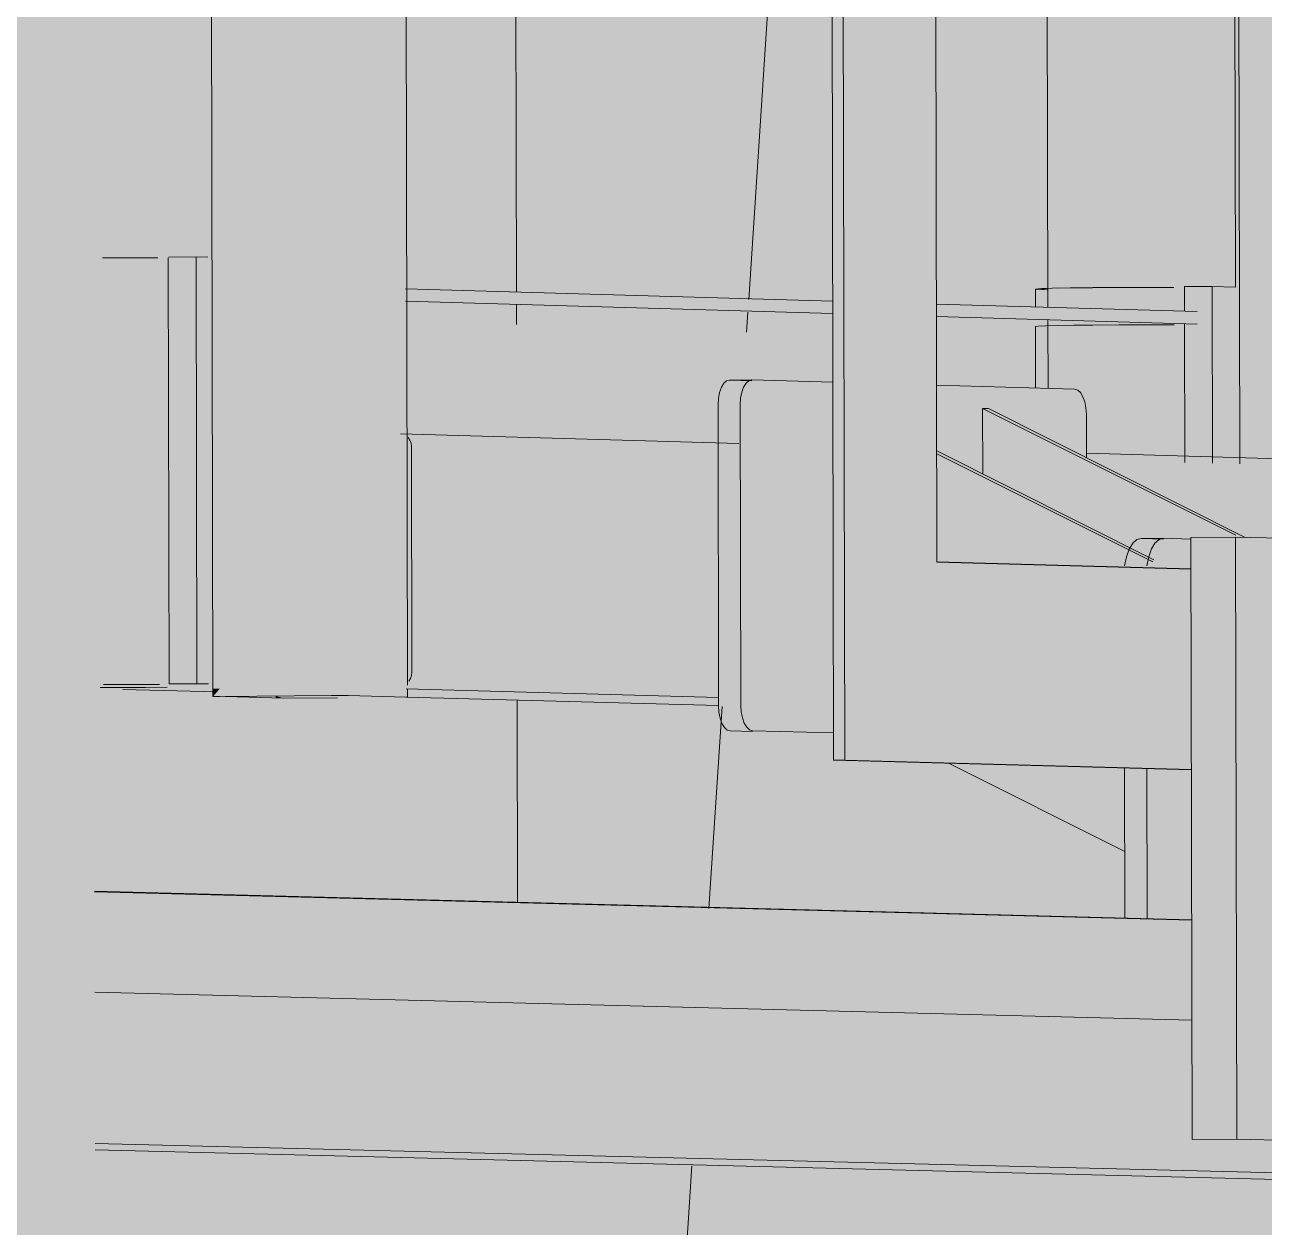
# Model space of a CAD drawing. Header units: inches. Extents: x 30764 to 30770, y -4780 to 4478.
# Drawn here: x 30764.260404 to 30764.263993, y -164.999845 to -164.996362 of the extents above; entities that cross this region are included whole.
import ezdxf

# ---------------------------------------------------------------- set-up
doc = ezdxf.new("R2010")
doc.units = ezdxf.units.IN
doc.header["$MEASUREMENT"] = 0
for name, color, linetype, lineweight in [('A-GLAZ-CURT', 52, 'Continuous', 9), ('Q-SPCQ', 91, 'Continuous', 9), ('S-COLS', 52, 'Continuous', 9)]:
    doc.layers.add(name, color=color, linetype=linetype, lineweight=lineweight)

msp = doc.modelspace()

# ---------------------------------------------------------------- hatches: boundary and pattern name
at = {"layer": 'A-GLAZ-CURT', "transparency": 33554458}
msp.add_hatch(color=256, dxfattribs=at).paths.add_polyline_path([(30764.27199175588, -165.0938029558468), (30764.2717085324, -164.9648812346019), (30764.23210486245, -164.965837309317), (30764.23223895587, -165.092328844513), (30764.27170475472, -165.0937923132857)], flags=0)
at = {"layer": 'A-GLAZ-CURT', "lineweight": 5, "transparency": 33554458}
h = msp.add_hatch(color=256, dxfattribs=at)
h.paths.add_polyline_path([(30764.26044422495, -165.0555962714547), (30764.27057487222, -165.0549590830998), (30764.27053039749, -165.034333560152), (30764.26040434683, -165.0342354371678), (30764.26044301877, -165.0549501730063)], flags=0)
h.paths.add_polyline_path([(30764.27052109586, -165.030019849554), (30764.27044143351, -164.9930758143299), (30764.2603277441, -164.9932030055632), (30764.26039633352, -165.0299430916502), (30764.26925557493, -165.03001025538)], flags=0)
h.paths.add_polyline_path([(30764.25953370534, -164.9917271069622), (30764.26231913818, -164.9916919751), (30764.26231821723, -164.9912132990244), (30764.25953256213, -164.991107214275), (30764.259533431, -164.9915783495439)], flags=0)
h = msp.add_hatch(color=256, dxfattribs=at)
h.paths.add_polyline_path([(30764.27242505691, -165.0559087601736), (30764.2723774106, -165.0343404498876), (30764.25983577545, -165.0342295320989), (30764.25987545247, -165.0556692687173), (30764.2722221228, -165.0559048874629)], flags=0)
h.paths.add_polyline_path([(30764.27236787434, -165.030023617113), (30764.27228614543, -164.9930269586686), (30764.25975977435, -164.9931618806259), (30764.25982783418, -165.0299384140555), (30764.27222251362, -165.0300226294624)], flags=0)
at = {"layer": 'Q-SPCQ', "lineweight": 5, "transparency": 33554496}
h = msp.add_hatch(color=256, dxfattribs=at)
h.paths.add_polyline_path([(30764.26623140061, -164.9990186533284), (30764.26605107518, -164.9987676671118), (30764.26587106754, -164.9990092455853), (30764.26622946746, -164.9990186028568)], flags=0)
h.paths.add_polyline_path([(30764.26404620647, -164.9989616012643), (30764.26404400827, -164.9985258959957), (30764.26277840428, -164.9984919936674), (30764.26276826073, -164.9932544924473), (30764.26596966933, -164.9933663306607), (30764.26597871208, -164.9978245873256), (30764.26687161816, -164.9978095755363), (30764.26875025611, -164.9977940110379), (30764.26873642022, -164.9931722949641), (30764.26059572442, -164.9932719831621), (30764.26060622151, -164.9988717885376), (30764.26404400547, -164.9989615437999)], flags=0)
h.paths.add_polyline_path([(30764.26404420087, -164.9979450562036), (30764.26404401258, -164.9978496147548), (30764.26571312552, -164.9978217458415), (30764.26570527404, -164.9939362648479), (30764.26303739912, -164.9938454796777), (30764.26304531649, -164.9979173943174), (30764.26404401196, -164.9979450509722)], flags=0)
at = {"layer": 'Q-SPCQ', "lineweight": 5}
h = msp.add_hatch(color=256, dxfattribs=at)
h.paths.add_polyline_path([(30764.26390481706, -164.9976162575918), (30764.26387338995, -164.9938755584143), (30764.26350727533, -164.9938631251407), (30764.26351377864, -164.9971848186146), (30764.26387992432, -164.9971953537774), (30764.26387619956, -164.9972326765854), (30764.26351387368, -164.9972333676238), (30764.26351460183, -164.997605283061), (30764.26390332989, -164.9976162155912)], flags=0)
h.paths.add_polyline_path([(30764.26390228267, -164.993294302621), (30764.26387210769, -164.9932241069602), (30764.26350608502, -164.9932551463443), (30764.26353111885, -164.9932813544665), (30764.26390073405, -164.9932942479162)], flags=0)
h = msp.add_hatch(color=256, dxfattribs=at)
h.paths.add_polyline_path([(30764.26376232996, -164.9971231871789), (30764.26376233136, -164.9971208509911), (30764.26389171136, -164.9971126556806), (30764.26386407378, -164.9938752512848), (30764.26374852638, -164.9938713340555), (30764.26376002029, -164.9971231726219)], flags=0)
h.paths.add_polyline_path([(30764.26388419313, -164.9932936720362), (30764.26386140037, -164.9932242320458), (30764.26374731577, -164.9932551668188), (30764.26376830738, -164.9932896404374), (30764.26387969921, -164.9932935163805)], flags=0)
h = msp.add_hatch(color=256, dxfattribs=at)
h.paths.add_polyline_path([(30764.26426433659, -164.9976263362441), (30764.26425693851, -164.9938885621938), (30764.26393503582, -164.9938776414135), (30764.26397416553, -164.9976181900119), (30764.26408038317, -164.9976211719548)], flags=0)
h.paths.add_polyline_path([(30764.26425578665, -164.9933066034635), (30764.26425561521, -164.9932199860905), (30764.26393380945, -164.9932551398437), (30764.26393388873, -164.9932953895651)], flags=0)
for points in [[(30764.26096879911, -164.998277120136), (30764.26093150705, -164.9932552926086), (30764.26059657308, -164.9932722265511), (30764.26060594926, -164.9982740010796), (30764.26096530323, -164.9982765415623)], [(30764.26081407134, -164.997037943233), (30764.26078085737, -164.9932569209761), (30764.26077168222, -164.9932722485337), (30764.26080761339, -164.9970379022691)], [(30764.26081990457, -164.9970379801291), (30764.2608209783, -164.9970356152505), (30764.26095096628, -164.9970348957551), (30764.26092052457, -164.9932554208141), (30764.26080698959, -164.9932722478619), (30764.2608197007, -164.9970379788396)], [(30764.26096879134, -164.998307546706), (30764.26129170523, -164.9982850369459), (30764.26128217079, -164.9932515198041), (30764.26095929999, -164.993272217759), (30764.26096874893, -164.9982850476496)], [(30764.26115344717, -164.9983125321161), (30764.26147628749, -164.9982850568393), (30764.26146672271, -164.9932495626101), (30764.26114391984, -164.9932722334555), (30764.2611510458, -164.9970421229932), (30764.26120262833, -164.9970436110085), (30764.2612049648, -164.9982787252815), (30764.26115339526, -164.998285067537)], [(30764.26134082825, -164.9983050485891), (30764.26130056693, -164.9932513228491), (30764.26128220998, -164.9932722093108), (30764.26131949899, -164.9983048065283), (30764.2613353835, -164.9983049403635)], [(30764.26150862879, -164.9983095821991), (30764.26149901211, -164.9932492164545), (30764.26133128802, -164.9932722098936), (30764.26134082825, -164.9983050485891)], [(30764.26274605752, -164.9984922593425), (30764.26277840428, -164.9984919936674), (30764.26276826073, -164.9932544924473), (30764.26273595252, -164.9932721694089), (30764.26274605703, -164.9984919947489)], [(30764.2609687748, -164.9982752337945), (30764.26094603533, -164.9970896066461), (30764.26092463635, -164.9970389797755), (30764.26060362612, -164.9970379555868), (30764.26063199442, -164.9982732873358), (30764.26094602835, -164.9982747810819)], [(30764.26082212425, -164.9982712351422), (30764.26090284688, -164.9982705630128), (30764.26090051998, -164.9970348693395), (30764.26081980419, -164.997037656729), (30764.26082060555, -164.9974637490107)], [(30764.26096873754, -164.9982723455521), (30764.26094600225, -164.9970361869352), (30764.26090051998, -164.9970348693395), (30764.26090284688, -164.9982705630128), (30764.26094599475, -164.998271730291)], [(30764.26060389436, -164.9971522189533), (30764.26095498424, -164.9971491077571), (30764.26095491575, -164.9971127751133), (30764.26060384655, -164.9971267250248)], [(30764.26394241627, -164.9976173027208), (30764.26392021292, -164.9971223482197), (30764.26384268643, -164.9971201023193), (30764.26384365905, -164.9976145178516), (30764.26392020978, -164.9976166765164)], [(30764.26349795557, -164.9976048136512), (30764.26349722584, -164.9972319920981), (30764.2633485174, -164.9972598953958), (30764.26336529725, -164.9972746143263), (30764.2633955114, -164.9974162890535), (30764.26345217262, -164.9974334031506), (30764.26347863196, -164.9975654520684), (30764.26348019217, -164.9976043150965)], [(30764.26367348777, -164.9979116669802), (30764.26370228666, -164.997849577285), (30764.26391067622, -164.9978409331045), (30764.26317784514, -164.9974734517153), (30764.26317821493, -164.9976632641079), (30764.26365493286, -164.9979023608083)], [(30764.26378390465, -164.9992496388842), (30764.26378114781, -164.9978516762445), (30764.2637019813, -164.9978494732843), (30764.26365207064, -164.9979570285252), (30764.26365459989, -164.9992463223409), (30764.26378113892, -164.9992495679465)], [(30764.26367034192, -164.9979180260838), (30764.26365223383, -164.9979010331375), (30764.26366989715, -164.9979178030046)], [(30764.26094922359, -164.9983080057077), (30764.26096873439, -164.9982850476502), (30764.26094918033, -164.9982850494806)], [(30764.26274627262, -164.9983024643212), (30764.26273646405, -164.9982702186794), (30764.26150917881, -164.9982689626612), (30764.26151188269, -164.9982744651977), (30764.2627364703, -164.9983021988647)], [(30764.26115344717, -164.9983125321161), (30764.26113058047, -164.9983062258146), (30764.26113058042, -164.9983119147502)], [(30764.26241333895, -164.9983102865254), (30764.26241157354, -164.9982988324178), (30764.26241170193, -164.9983102422356)], [(30764.26358870541, -164.9985149020793), (30764.26358761014, -164.9985137464571), (30764.26358761013, -164.9985148728857)], [(30764.2636540213, -164.998951379301), (30764.2636531683, -164.9985165697119), (30764.26358854945, -164.9985148473595), (30764.2635894017, -164.9989497008775)], [(30764.2636531683, -164.9985165697119), (30764.26365316608, -164.9985154433425), (30764.26358854945, -164.9985148473595)], [(30764.26391168364, -164.9985234601855), (30764.26391168145, -164.9985223342713), (30764.263782418, -164.998520014736)], [(30764.26675524438, -164.9997553682591), (30764.26644103825, -164.9993134801578), (30764.2656190918, -164.9992923924764), (30764.26532396235, -164.9996267295854), (30764.26404744684, -164.9995902783697), (30764.26404400364, -164.9992519823539), (30764.26060676889, -164.9991637973993), (30764.26060759, -164.9996018198408), (30764.26653095024, -164.9997497661212)]]:
    msp.add_hatch(color=256, dxfattribs=at).paths.add_polyline_path(points, flags=0)
h = msp.add_hatch(color=256, dxfattribs=at)
h.paths.add_polyline_path([(30764.26351460183, -164.997605283061), (30764.26349723303, -164.9972319944975), (30764.26336733392, -164.9972342806036), (30764.26338017411, -164.9974158589858), (30764.26345607959, -164.9974419559182), (30764.26347863927, -164.9975654545385), (30764.26348019946, -164.9976043175681), (30764.26351096221, -164.9976051809159)], flags=0)
h.paths.add_polyline_path([(30764.26351377864, -164.9971848186146), (30764.26348543794, -164.9938623844526), (30764.2633607382, -164.9938581600481), (30764.26339567239, -164.9971814284466), (30764.26350809443, -164.9971846553497)], flags=0)
h.paths.add_polyline_path([(30764.26350613462, -164.9932804839413), (30764.26348111367, -164.9932282843723), (30764.26335956015, -164.9932551570688), (30764.26338942832, -164.9932764207027), (30764.26348146377, -164.9932796246624)], flags=0)
h = msp.add_hatch(color=256, dxfattribs=at)
h.paths.add_polyline_path([(30764.26349803518, -164.9976048405638), (30764.26349264663, -164.9972320696452), (30764.26338542227, -164.997233380612), (30764.26341386733, -164.9974168256059), (30764.26345171947, -164.9974322829303), (30764.26347870679, -164.9975654773223), (30764.26349730324, -164.9976048199642)], flags=0)
h.paths.add_polyline_path([(30764.26349721216, -164.9971843647336), (30764.26347802845, -164.9938621503871), (30764.26337882778, -164.99385877417), (30764.26341340815, -164.9971819501112), (30764.26349709268, -164.9971843612927)], flags=0)
h.paths.add_polyline_path([(30764.26375491531, -164.9971231404475), (30764.26372338683, -164.9938704810171), (30764.26371455803, -164.993870181436), (30764.2637490638, -164.9971231034631)], flags=0)
h.paths.add_polyline_path([(30764.26356159914, -164.9971230940431), (30764.26358043446, -164.9971126693652), (30764.26356159901, -164.9971230226047)], flags=0)
h.paths.add_polyline_path([(30764.26374738208, -164.9932889116149), (30764.2637229733, -164.9932257189324), (30764.26371335029, -164.993255167461), (30764.26372339009, -164.9932880756619)], flags=0)
h.paths.add_polyline_path([(30764.26350621051, -164.9932805047919), (30764.26347435214, -164.9932283764372), (30764.26337764822, -164.9932551570599), (30764.26340577417, -164.9932769997971), (30764.26349417626, -164.9932800850876)], flags=0)
h = msp.add_hatch(color=256, dxfattribs=at)
h.paths.add_polyline_path([(30764.26644103825, -164.9993134801578), (30764.26620701161, -164.9990180165688), (30764.26585129769, -164.9990293383175), (30764.2656190918, -164.9992923924764), (30764.26638660142, -164.9993120835379)], flags=0)
h.paths.add_polyline_path([(30764.26404677952, -164.9992520535713), (30764.26404400547, -164.9989615437999), (30764.26060622151, -164.9988717885376), (30764.26060676889, -164.9991637973993), (30764.26404400364, -164.9992519823539)], flags=0)
h.paths.add_polyline_path([(30764.26404534692, -164.9985259318548), (30764.26404401196, -164.9979450509722), (30764.26304531649, -164.9979173943174), (30764.26303739912, -164.9938454796777), (30764.26570527404, -164.9939362648479), (30764.26573983768, -164.9978224919968), (30764.2659786717, -164.9978046712456), (30764.26596966933, -164.9933663306607), (30764.26276829498, -164.9932721685627), (30764.26277840428, -164.9984919936674), (30764.26404400827, -164.9985258959957)], flags=0)
at = {"layer": 'Q-SPCQ', "lineweight": 5, "transparency": 33554496}
h = msp.add_hatch(color=256, dxfattribs=at)
h.paths.add_polyline_path([(30764.26644182956, -164.9993145785832), (30764.26620702518, -164.999019114463), (30764.2658513112, -164.9990293430081), (30764.26561817726, -164.9992934485265), (30764.26638661504, -164.9993131621042)], flags=0)
h.paths.add_polyline_path([(30764.26404679488, -164.9992531361285), (30764.26404401874, -164.9989626453973), (30764.26060623624, -164.9988728960743), (30764.26060678358, -164.9991648857412), (30764.26404401688, -164.999253064861)], flags=0)
h.paths.add_polyline_path([(30764.26404536237, -164.9985270621431), (30764.26404402519, -164.9979462193791), (30764.26301297964, -164.9979176687382), (30764.26300506616, -164.9938458168522), (30764.26567303434, -164.9939365992286), (30764.26569578442, -164.9978217484626), (30764.26594643706, -164.9978046722857), (30764.26593743949, -164.9933666736448), (30764.26273595252, -164.9932721694089), (30764.26274605752, -164.9984922593425), (30764.2640440215, -164.9985270262268)], flags=0)
at = {"layer": 'Q-SPCQ', "lineweight": 5}
h = msp.add_hatch(color=256, dxfattribs=at)
h.paths.add_polyline_path([(30764.26183052041, -164.9989041262719), (30764.26180634581, -164.9983172495615), (30764.26060642113, -164.9982849147652), (30764.26060752218, -164.9988722726679), (30764.26183041273, -164.9989041234042)], flags=0)
h.paths.add_polyline_path([(30764.261827253, -164.9971930611795), (30764.26180218559, -164.9971910825908), (30764.26182637484, -164.9971930354937)], flags=0)
h.paths.add_polyline_path([(30764.26182714445, -164.9971362219882), (30764.26178932747, -164.9937103869931), (30764.26167447573, -164.9937115771866), (30764.26167336764, -164.9936592857535), (30764.26150437255, -164.9936758721562), (30764.26151318671, -164.997127156116), (30764.26182624075, -164.9971361954755)], flags=0)
h.paths.add_polyline_path([(30764.26167411352, -164.9935214842551), (30764.26167336967, -164.9933218028094), (30764.26160683566, -164.9933563860702), (30764.26160168173, -164.9934437542834), (30764.26158106649, -164.9934786812653), (30764.26156926288, -164.9935094407202), (30764.26167336846, -164.9935213986793)], flags=0)
h.paths.add_polyline_path([(30764.2616139866, -164.9934707255691), (30764.26160683557, -164.9933714066061), (30764.26164611092, -164.9934019553686), (30764.26161947367, -164.9934589791333)], flags=0)
h = msp.add_hatch(color=256, dxfattribs=at)
h.paths.add_polyline_path([(30764.2639416794, -164.9972332936749), (30764.26392023206, -164.99719650893), (30764.26304463177, -164.9971712444485), (30764.26304608756, -164.9972075028345), (30764.26392023185, -164.9972326760385)], flags=0)
h.paths.add_polyline_path([(30764.2627443038, -164.997198812205), (30764.26273664512, -164.9971623578321), (30764.26151061138, -164.9971269819804), (30764.26151286657, -164.9971633498439), (30764.26273664489, -164.997198591647)], flags=0)
h = msp.add_hatch(color=256, dxfattribs=at)
h.paths.add_polyline_path([(30764.26344196604, -164.9974176280448), (30764.26342456914, -164.9972329167348), (30764.2633510989, -164.9972368556348), (30764.26338170129, -164.9974159132423), (30764.26343840785, -164.9974175268752)], flags=0)
h.paths.add_polyline_path([(30764.26349721897, -164.9971843669969), (30764.26348218089, -164.9971314767679), (30764.26341455042, -164.9971564383522), (30764.26342689398, -164.9971823419595), (30764.26349709952, -164.9971843635584)], flags=0)
h = msp.add_hatch(color=256, dxfattribs=at)
h.paths.add_polyline_path([(30764.26394020559, -164.9976172516251), (30764.26391217911, -164.9972336543031), (30764.26349723013, -164.9972341898943), (30764.26352315477, -164.9976055212927), (30764.26392224261, -164.9976167443156)], flags=0)
h.paths.add_polyline_path([(30764.26386618748, -164.997194954617), (30764.2638660482, -164.9971241753304), (30764.26349706854, -164.997151631817), (30764.26349722605, -164.9971843409989), (30764.26386484464, -164.9971949159432)], flags=0)
h = msp.add_hatch(color=256, dxfattribs=at)
h.paths.add_polyline_path([(30764.26384365905, -164.9976145178516), (30764.26384290719, -164.9972323185613), (30764.26376244333, -164.9972333564414), (30764.26376318785, -164.9976122587123)], flags=0)
h.paths.add_polyline_path([(30764.26384283233, -164.9971942697312), (30764.26384268643, -164.9971201023193), (30764.26376228274, -164.9971516223809), (30764.26376236199, -164.9971919577059), (30764.26380479616, -164.9971931768991)], flags=0)
h = msp.add_hatch(color=256, dxfattribs=at)
h.paths.add_polyline_path([(30764.26333890023, -164.9972352520837), (30764.26329238979, -164.9972145957317), (30764.26333707046, -164.9972352040952)], flags=0)
h.paths.add_polyline_path([(30764.26274454679, -164.9972181586956), (30764.26273664489, -164.997198591647), (30764.26273685038, -164.9972179372904)], flags=0)
h = msp.add_hatch(color=256, dxfattribs=at)
h.paths.add_polyline_path([(30764.26247900543, -164.9983353970216), (30764.26247651759, -164.9983336540024), (30764.2624782023, -164.9983353753218)], flags=0)
h.paths.add_polyline_path([(30764.26241364664, -164.9983336311263), (30764.26241196481, -164.998310335264), (30764.26241196467, -164.9983335856819)], flags=0)
h.paths.add_polyline_path([(30764.26094944401, -164.9982940705987), (30764.26091844167, -164.9982801977044), (30764.26094623976, -164.9982939840247)], flags=0)
h.paths.add_polyline_path([(30764.26241218382, -164.9975742301695), (30764.26241197005, -164.9974632537662), (30764.26247820773, -164.997459078606), (30764.26251180191, -164.9973910776515), (30764.26274490765, -164.9973911017824), (30764.26273687629, -164.9972565881459), (30764.26151106262, -164.9972445145911), (30764.26152442219, -164.9975491961585), (30764.26241196935, -164.997574224122)], flags=0)
h.paths.add_polyline_path([(30764.26336561864, -164.997415457071), (30764.26336534352, -164.9972746297675), (30764.26304504748, -164.997265434921), (30764.26304631904, -164.9974063608358)], flags=0)
h = msp.add_hatch(color=256, dxfattribs=at)
h.paths.add_polyline_path([(30764.26336078616, -164.9972744989376), (30764.26333085481, -164.9972362733033), (30764.26304503475, -164.9972589999876), (30764.26304631992, -164.9972654714489), (30764.26335982424, -164.9972744713233)], flags=0)
h.paths.add_polyline_path([(30764.2627446477, -164.9972568112427), (30764.26273686369, -164.9972191868428), (30764.26151100471, -164.9972141776672), (30764.26151309422, -164.9972214566194), (30764.26273687629, -164.9972565881459)], flags=0)
h = msp.add_hatch(color=256, dxfattribs=at)
h.paths.add_polyline_path([(30764.26274645492, -164.9984132938841), (30764.26273644365, -164.9973973991342), (30764.2625094051, -164.9973909311932), (30764.2624760952, -164.997463848796), (30764.26247777198, -164.9983334879943), (30764.26251136512, -164.9984069679582), (30764.26273643733, -164.9984130243252)], flags=0)
h.paths.add_polyline_path([(30764.26317821493, -164.9976632641079), (30764.2631945353, -164.9974739255399), (30764.26347839777, -164.9976162498194), (30764.26346581789, -164.9974639518038), (30764.26344465923, -164.9974175749905), (30764.26304488792, -164.9974061861866), (30764.2630458843, -164.9975969025942), (30764.26317784396, -164.9976630780673)], flags=0)
h = msp.add_hatch(color=256, dxfattribs=at)
h.paths.add_polyline_path([(30764.26241324344, -164.9983340229446), (30764.26247773126, -164.9983123757883), (30764.26247770858, -164.9983006102587), (30764.26241323665, -164.998330504508)], flags=0)
h.paths.add_polyline_path([(30764.26242660956, -164.9975833676227), (30764.26247627627, -164.9975577532726), (30764.26247609271, -164.9974625540621), (30764.26241156725, -164.9974638508564), (30764.26241179667, -164.9975829519737)], flags=0)
h = msp.add_hatch(color=256, dxfattribs=at)
h.paths.add_polyline_path([(30764.26120497142, -164.998276362908), (30764.2614930414, -164.9982739654639), (30764.26149297235, -164.9982376273716), (30764.26120489819, -164.9982400298462), (30764.26120497143, -164.9982724442366)], flags=0)
h.paths.add_polyline_path([(30764.26149172965, -164.9975835546288), (30764.26149166062, -164.997547217972), (30764.26120359973, -164.997553632421), (30764.2612049751, -164.9975860356098), (30764.26134203245, -164.9975848497989)], flags=0)
h.paths.add_polyline_path([(30764.26149297235, -164.9982376273716), (30764.26152526591, -164.9982373580504), (30764.26152402259, -164.9975832752324), (30764.26149172965, -164.9975835546288)], flags=0)
h = msp.add_hatch(color=256, dxfattribs=at)
h.paths.add_polyline_path([(30764.26274620425, -164.9982704829384), (30764.26273646809, -164.9976174008437), (30764.26152402259, -164.9975832752324), (30764.26152526591, -164.9982373580504), (30764.26273646405, -164.9982702186794)], flags=0)
h.paths.add_polyline_path([(30764.2640446121, -164.9978498178949), (30764.26429695495, -164.9978391215196), (30764.26429660285, -164.99766131255), (30764.26352496565, -164.9976395939732), (30764.26398898292, -164.9978482691096), (30764.26404017431, -164.9978496943415)], flags=0)
h.paths.add_polyline_path([(30764.26317824088, -164.9976632729524), (30764.26317787012, -164.9976298245887), (30764.26310759786, -164.9976278466991), (30764.26317786993, -164.9976630869117)], flags=0)
h = msp.add_hatch(color=256, dxfattribs=at)
h.paths.add_polyline_path([(30764.26428215624, -164.9976609059344), (30764.26425089008, -164.9976348848722), (30764.26425088607, -164.9976600258008)], flags=0)
h.paths.add_polyline_path([(30764.26317817573, -164.997629833191), (30764.26317787196, -164.9976118625994), (30764.26317787012, -164.9976298245887)], flags=0)
h.paths.add_polyline_path([(30764.26274494048, -164.9976176393084), (30764.26273646992, -164.9975994265134), (30764.26273646809, -164.9976174008437)], flags=0)
h = msp.add_hatch(color=256, dxfattribs=at)
h.paths.add_polyline_path([(30764.2635891787, -164.9987563917922), (30764.26358761013, -164.9985148728857), (30764.26308115762, -164.9985013738778), (30764.2635876088, -164.9987556037307)], flags=0)
h.paths.add_polyline_path([(30764.26366267538, -164.9979345549619), (30764.263652227, -164.9979089405187), (30764.26304517615, -164.9976132516596), (30764.26305567337, -164.9979178229919), (30764.26365476325, -164.9979343368647)], flags=0)
h = msp.add_hatch(color=256, dxfattribs=at)
h.paths.add_polyline_path([(30764.26391253947, -164.9989580940312), (30764.26391168364, -164.9985234601855), (30764.263782418, -164.998520014736), (30764.26378327241, -164.9989547364587)], flags=0)
h.paths.add_polyline_path([(30764.26391053737, -164.9979413381599), (30764.2639103494, -164.9978458769191), (30764.26378109519, -164.9978469777658), (30764.26378127365, -164.9979377750167)], flags=0)
h = msp.add_hatch(color=256, dxfattribs=at)
h.paths.add_polyline_path([(30764.26404739885, -164.9995927310265), (30764.26404395973, -164.9978495968381), (30764.26391035892, -164.9978507154115), (30764.26391378254, -164.9995893739411), (30764.26404394861, -164.9995926443399)], flags=0)
h.paths.add_polyline_path([(30764.2643720632, -164.9996008881605), (30764.2643626037, -164.9995903570255), (30764.26437070684, -164.9996008540824)], flags=0)
at = {"layer": 'S-COLS', "lineweight": 5}
h = msp.add_hatch(color=256, dxfattribs=at)
h.paths.add_polyline_path([(30764.26238492237, -164.9989213242593), (30764.262420151, -164.9983364856658), (30764.26183740884, -164.9983207432861), (30764.26183900159, -164.9989070737335), (30764.26189813517, -164.9989086173353)], flags=0)
h.paths.add_polyline_path([(30764.26249682955, -164.9972148046485), (30764.26249691108, -164.9972135612625), (30764.26183896808, -164.9971958835057)], flags=0)
h.paths.add_polyline_path([(30764.26250054627, -164.9971581269812), (30764.26272619061, -164.9937171813907), (30764.26182849346, -164.9937138748518), (30764.26185645944, -164.9953041433868), (30764.26193677065, -164.9953153989683), (30764.26193601597, -164.9954318020795), (30764.26183186837, -164.9954578136312), (30764.26185766574, -164.9971395799519), (30764.26248530786, -164.9971576873544)], flags=0)
h = msp.add_hatch(color=256, dxfattribs=at)
h.paths.add_polyline_path([(30764.26066510442, -165.0251475520207), (30764.26070660066, -165.0245147581397), (30764.26066390187, -165.024514566707), (30764.26066509129, -165.0251406421372)], flags=0)
h.paths.add_polyline_path([(30764.26072782787, -165.0241910556391), (30764.26077795128, -165.0234267024296), (30764.26066183552, -165.0234268797186), (30764.26066328677, -165.0241907763714), (30764.26072306987, -165.0241910350513)], flags=0)
h.paths.add_polyline_path([(30764.26082489244, -165.0227108771415), (30764.26233601599, -164.9996671183461), (30764.26061661591, -164.9996242324652), (30764.26066047355, -165.0227099602899), (30764.26081789798, -165.0227108140436)], flags=0)

# ---------------------------------------------------------------- linework, layer by layer
at = {"layer": 'Q-SPCQ'}
for p, q in [((30764.26094917186, -164.998308023051), (30764.26093965038, -164.9932551879542)), ((30764.26150309158, -164.9932491687573), (30764.26151264225, -164.9982744868933)), ((30764.26274605753, -164.9984922593426), (30764.26273591899, -164.993254838873)), ((30764.26274605753, -164.9984922593426), (30764.26273591899, -164.993254838873)), ((30764.2627784043, -164.9984919936674), (30764.26276826076, -164.9932544924474)), ((30764.26276826076, -164.9932544924474), (30764.2627784043, -164.9984919936674)), ((30764.26303739911, -164.9938454796776), (30764.26304531647, -164.9979173943173)), ((30764.26304531647, -164.9979173943173), (30764.26303739911, -164.9938454796776)), ((30764.26336689451, -164.9971805926683), (30764.26336040366, -164.9938581376768)), ((30764.26390367677, -164.9938765801525), (30764.26391006766, -164.9971220573853)), ((30764.26392282396, -164.9976340468055), (30764.26391542437, -164.9938769727752)), ((30764.26182467248, -164.9953811286986), (30764.26182802401, -164.9971362186688)), ((30764.26082212422, -164.9982712351422), (30764.26081980415, -164.997037656729)), ((30764.26082087401, -164.997035579487), (30764.26090051997, -164.9970348693394)), ((30764.26090051997, -164.9970348693394), (30764.26093410521, -164.9970358422855)), ((30764.26090051997, -164.9970348693394), (30764.26090284687, -164.9982705630127)), ((30764.26150655238, -164.9971268648623), (30764.26274423366, -164.9971625767913)), ((30764.26333067126, -164.9971795500812), (30764.26333057025, -164.9971278305661)), ((30764.26376222221, -164.997120815487), (30764.26384268643, -164.9971201023192)), ((30764.263762362, -164.9971919577059), (30764.26376222221, -164.997120815487)), ((30764.26384268643, -164.9971201023192), (30764.2639092418, -164.9971220303929)), ((30764.26384268643, -164.9971201023192), (30764.26384369361, -164.9976320701532)), ((30764.26150662136, -164.9971631699981), (30764.26274430379, -164.997198812205)), ((30764.2618280933, -164.997172505846), (30764.26182820405, -164.9972305096107)), ((30764.2630446318, -164.9971712444485), (30764.2637986981, -164.9971930022012)), ((30764.26304470222, -164.9972074629399), (30764.26379876921, -164.9972291782139)), ((30764.26333112993, -164.9974144556587), (30764.26333078225, -164.9972363980386)), ((30764.2633673534, -164.9974154849725), (30764.26336696521, -164.9972167931018)), ((30764.26376322285, -164.9976300643648), (30764.2637624331, -164.9972281357732)), ((30764.26244428222, -164.9973914803575), (30764.26250880666, -164.9973909164383)), ((30764.26244488066, -164.9973914951118), (30764.26250943081, -164.9973933337948)), ((30764.26274448876, -164.9973976283264), (30764.26250940508, -164.9973909311932)), ((30764.26344465926, -164.9974175749905), (30764.2630448879, -164.9974061861865)), ((30764.26241324343, -164.9983340229446), (30764.26241156583, -164.9974631158066)), ((30764.26247609272, -164.9974625540621), (30764.26247777198, -164.9983334879943)), ((30764.26391067624, -164.9978409331046), (30764.26317784515, -164.9974734517152)), ((30764.26317784515, -164.9974734517152), (30764.26317821494, -164.9976632641078)), ((30764.26317784515, -164.9974734517152), (30764.26319453527, -164.9974739255399)), ((30764.26319453527, -164.9974739255399), (30764.26393802302, -164.9978467478768)), ((30764.26347839776, -164.9976162498193), (30764.26347815265, -164.9974909879752)), ((30764.26149267871, -164.9975472157242), (30764.26247177786, -164.9975748270145)), ((30764.26152526588, -164.9982373580504), (30764.26152402254, -164.9975832752324)), ((30764.26304515037, -164.9975965519376), (30764.26367332508, -164.9979116114062)), ((30764.26347837409, -164.9976032137415), (30764.26426534841, -164.997625406975)), ((30764.26367034192, -164.9979180260839), (30764.26304515905, -164.9976044647334)), ((30764.26363650371, -164.9978500040449), (30764.26370111338, -164.9978494538253)), ((30764.2636373716, -164.997850023503), (30764.26370200754, -164.9978518218858)), ((30764.2637811478, -164.9978516762444), (30764.26370198128, -164.9978494732842)), ((30764.26378109518, -164.9978469777658), (30764.26391034939, -164.9978458769191)), ((30764.2637845217, -164.9995903674134), (30764.26378109518, -164.9978469777658)), ((30764.26391034939, -164.9978458769191), (30764.26404395971, -164.9978495968381)), ((30764.26391378257, -164.9995893739412), (30764.26391034939, -164.9978458769191)), ((30764.26304531647, -164.9979173943173), (30764.26378127364, -164.9979377750168)), ((30764.26378127361, -164.9979377750167), (30764.26304531647, -164.9979173943173)), ((30764.26304532949, -164.9979185645376), (30764.26378128907, -164.9979389439642)), ((30764.26304532949, -164.9979185645376), (30764.26378128907, -164.9979389439642)), ((30764.26090284687, -164.9982705630127), (30764.26082212422, -164.9982712351422)), ((30764.26093643319, -164.9982714716224), (30764.26090284687, -164.9982705630127)), ((30764.26151266231, -164.9982850507894), (30764.26151270939, -164.9983098152859)), ((30764.26068778708, -164.9982870010271), (30764.26096123561, -164.99829438919)), ((30764.26129174277, -164.9983048634676), (30764.26096879131, -164.998307546706)), ((30764.26115344717, -164.9983125321162), (30764.26098558259, -164.998308000043)), ((30764.26131021321, -164.9983112301151), (30764.26115344717, -164.9983125321162)), ((30764.26150862876, -164.9983095821992), (30764.26134082825, -164.9983050485891)), ((30764.26241330308, -164.9983102916005), (30764.26150868775, -164.9982858174584)), ((30764.26150902813, -164.9983091897109), (30764.26241364661, -164.9983336311263)), ((30764.26183028051, -164.9983178768918), (30764.2618314, -164.9989041178352)), ((30764.26251139086, -164.9984092373958), (30764.26244683873, -164.99840750062)), ((30764.26251136509, -164.9984069679582), (30764.26274645488, -164.9984132938842)), ((30764.26274605753, -164.9984922593426), (30764.2627784043, -164.9984919936674)), ((30764.2627784043, -164.9984919936674), (30764.26274605753, -164.9984922593426)), ((30764.26378243114, -164.9985200193442), (30764.26274605753, -164.9984922593426)), ((30764.26378243114, -164.9985200193442), (30764.26274605753, -164.9984922593426)), ((30764.26378241577, -164.9985188885942), (30764.2627784043, -164.9984919936674)), ((30764.2627784043, -164.9984919936674), (30764.26378241577, -164.9985188885943)), ((30764.26308115762, -164.9985013738778), (30764.26358917871, -164.9987563917923)), ((30764.26358940169, -164.9989497008774), (30764.26358854941, -164.9985148473594)), ((30764.26365316829, -164.9985165697119), (30764.26365402128, -164.9989513793008)), ((30764.26060622155, -164.9988717885377), (30764.26378327242, -164.9989547364588)), ((30764.26378327241, -164.9989547364588), (30764.26060622153, -164.9988717885377)), ((30764.26060623622, -164.9988728960743), (30764.26378328773, -164.9989558385589)), ((30764.26060623622, -164.9988728960743), (30764.26378328773, -164.9989558385589)), ((30764.26378384349, -164.9992453077409), (30764.2606067689, -164.9991637973994)), ((30764.26060676893, -164.9991637973995), (30764.26378384352, -164.9992453077408)), ((30764.26060759001, -164.9996018198408), (30764.26675524438, -164.9997553682591)), ((30764.26391378257, -164.9995893739412), (30764.2637845217, -164.9995903674134)), ((30764.26437381847, -164.9996009322628), (30764.26391378257, -164.9995893739412)), ((30764.26676906299, -164.9997745755156), (30764.26060785253, -164.9996208704148))]:
    msp.add_line(p, q, dxfattribs=at)
for points in [[(30764.26062967744, -164.9970377865652, 0), (30764.26071011726, -164.9970376095255, 0), (30764.26078963328, -164.9970377598255, 0), (30764.2607946868, -164.9970377810453, 0)], [(30764.26336506094, -164.9971299985859, 0), (30764.26333775814, -164.9971288565751, 0), (30764.26333094534, -164.9971276271489, 0), (30764.26334509074, -164.997126394073, 0), (30764.26337923434, -164.9971252413945, 0), (30764.26343105197, -164.9971242477098, 0), (30764.2634970134, -164.9971234807979, 0)], [(30764.26336234981, -164.9971264636016, 0), (30764.26334903541, -164.9971276241395, 0), (30764.26335544638, -164.9971287812514, 0)], [(30764.26349624494, -164.9971238060786, 0), (30764.26344325556, -164.997124443524, 0), (30764.2633944857, -164.9971253787396, 0)], [(30764.2634970134, -164.9971234807979, 0), (30764.26357262217, -164.9971229929833, 0), (30764.26365272277, -164.9971228175554, 0), (30764.26373185241, -164.997122966487, 0)], [(30764.26333085481, -164.9972362733033, 0), (30764.26333883695, -164.9972352549127, 0), (30764.26336077853, -164.9972342740479, 0), (30764.26339566012, -164.9972333763838, 0), (30764.26344185928, -164.997232603734, 0), (30764.2634972258, -164.9972319920982, 0)], [(30764.2634972258, -164.9972319920982, 0), (30764.26357283481, -164.9972315071296, 0), (30764.26365293567, -164.9972313327253, 0), (30764.26373206554, -164.9972314807879, 0)], [(30764.26241156583, -164.9974631158066, 0), (30764.26241266964, -164.9974443647157, 0), (30764.2624159782, -164.9974269563741, 0), (30764.262421266, -164.9974120772621, 0), (30764.26242817253, -164.9974007414071, 0), (30764.26243622707, -164.9973937212685, 0), (30764.26244488066, -164.9973914951118, 0)], [(30764.26250940508, -164.9973909311932, 0), (30764.26250075211, -164.9973931574108, 0), (30764.26249269814, -164.9974001777583, 0), (30764.26248579211, -164.9974115139559, 0), (30764.26248050471, -164.997426393521, 0), (30764.26247719642, -164.9974438023953, 0), (30764.26247609272, -164.9974625540621, 0)], [(30764.26347815265, -164.9974909879752, 0), (30764.26347697957, -164.9974722009014, 0), (30764.26347361371, -164.9974546294752, 0), (30764.26346828429, -164.9974394710149, 0), (30764.26346135449, -164.9974277584845, 0), (30764.26345329641, -164.9974202901139, 0), (30764.26344465926, -164.9974175749905, 0)], [(30764.26152402254, -164.9975832752324, 0), (30764.2615229043, -164.9975738799868, 0), (30764.26151966153, -164.9975651440847, 0), (30764.26151451524, -164.9975576628826, 0)], [(30764.26358911016, -164.9979294252438, 0), (30764.2635940668, -164.997903288344, 0), (30764.26360198917, -164.9978809462567, 0), (30764.26361233725, -164.9978639216499, 0), (30764.26362440555, -164.997853374586, 0), (30764.2636373716, -164.997850023503, 0)], [(30764.26370198128, -164.9978494732842, 0), (30764.26368901614, -164.9978528244593, 0), (30764.2636769487, -164.9978633718375, 0), (30764.26366660139, -164.9978803969596, 0), (30764.26365867961, -164.997902739728, 0), (30764.26365372337, -164.9979288774282, 0)], [(30764.26151585605, -164.9982631321173, 0), (30764.26152097383, -164.9982555634122, 0), (30764.26152418338, -164.9982467723506, 0), (30764.26152526588, -164.9982373580504, 0)], [(30764.26081640862, -164.9982807837588, 0), (30764.26075394134, -164.9982811620472, 0), (30764.26068772455, -164.9982812980786, 0), (30764.26062226804, -164.9982811825934, 0)], [(30764.26079458167, -164.9982732724797, 0), (30764.26079195589, -164.9982732623643, 0), (30764.26071243708, -164.9982731220029, 0), (30764.2606319944, -164.9982732873358, 0)], [(30764.26096879131, -164.998307546706, 0), (30764.26096100622, -164.9983076315898, 0), (30764.26095489606, -164.9983077415823, 0), (30764.26095087721, -164.9983078691872, 0), (30764.26094922358, -164.9983080057079, 0)], [(30764.26134082825, -164.9983050485891, 0), (30764.26133538347, -164.9983049403637, 0), (30764.26132810843, -164.9983048578009, 0), (30764.26131949895, -164.9983048065284, 0), (30764.2613101418, -164.9983047900407, 0), (30764.26130067466, -164.9983048094617, 0), (30764.26129174277, -164.9983048634676, 0)], [(30764.26151272465, -164.9983098213734, 0), (30764.26151187021, -164.9983097086456, 0), (30764.26150862876, -164.9983095821992, 0)], [(30764.26244683873, -164.99840750062, 0), (30764.26243817541, -164.9984047947306, 0), (30764.26243009269, -164.9983973272578, 0), (30764.26242314156, -164.9983856069668, 0), (30764.26241779572, -164.9983704325356, 0), (30764.26241441965, -164.9983528381367, 0), (30764.26241324343, -164.9983340229446, 0)], [(30764.26247777198, -164.9983334879943, 0), (30764.26247894816, -164.9983523037662, 0), (30764.26248232402, -164.9983698987093, 0), (30764.26248766953, -164.9983850736118, 0), (30764.2624946202, -164.9983967942691, 0), (30764.26250270236, -164.9984042619784, 0), (30764.26251136509, -164.9984069679582, 0)]]:
    msp.add_polyline3d(points, dxfattribs=at)
at = {"layer": 'S-COLS'}
for p, q in [((30764.26250054626, -164.9971581269809), (30764.26272619059, -164.9937171813904)), ((30764.26249438055, -164.9972521506117), (30764.26249817344, -164.9971943110651)), ((30764.26238492238, -164.9989213242591), (30764.26242323582, -164.9983370663326)), ((30764.26082489245, -165.0227108771413), (30764.262336016, -164.999667118346))]:
    msp.add_line(p, q, dxfattribs=at)

doc.saveas('drawing.dxf')
